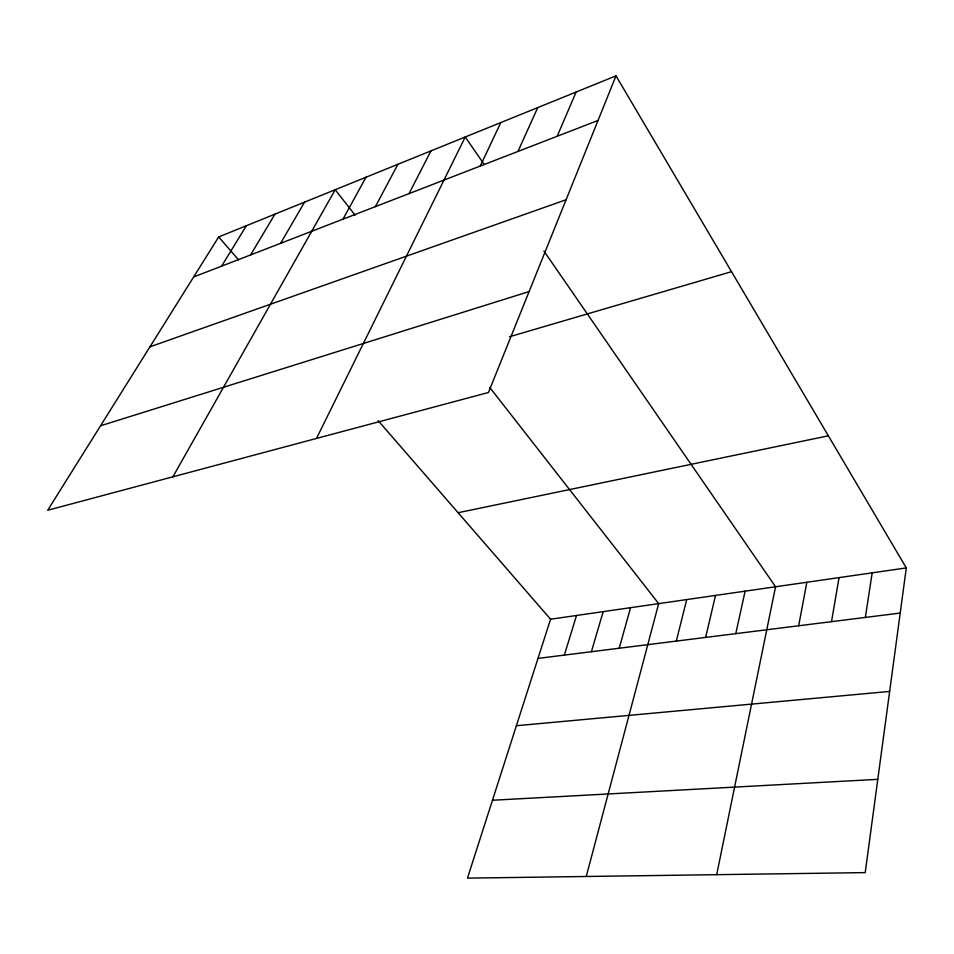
<?xml version="1.0" encoding="UTF-8"?>
<svg xmlns="http://www.w3.org/2000/svg" width="954" height="954" viewBox="0 0 954 954"><rect width="100%" height="100%" fill="white"/><g stroke="black" fill="none" stroke-linecap="round" stroke-linejoin="round"><path stroke-width="1.43" d="M615.998 75.867L488.448 392.499L47.7 510.259L218.681 236.95L615.998 75.867L906.3 567.916L865.218 872.612L467.472 878.133L550.565 619.218L378.178 420.654M865.35 617.429L872.183 572.841M831.518 621.662L839.043 577.623M798.677 625.776L806.845 582.262M716.692 874.675L775.554 586.77L543.887 250.974M735.761 633.647L745.122 591.158M705.626 637.415L715.524 595.427M676.303 641.088L686.725 599.577M586.245 876.487L658.677 603.62L489.796 387.515M619.206 648.231L630.558 607.674M591.397 651.713L603.19 611.621M564.339 655.1L576.526 615.473M557.184 136.279L576.097 92.037M517.962 151.459L537.734 107.599M480.256 166.056L500.814 122.565M316.501 438.446L465.242 136.982L484.227 164.505M409.051 193.602L430.969 150.875M375.411 206.624L397.913 164.279M342.987 219.181L366.014 177.217M172.877 476.821L335.212 189.703L355.091 215.151M280.607 243.318L304.553 202.129M250.604 254.933L274.955 214.137M221.626 266.142L246.347 225.74M193.65 276.97L598.027 120.466M149.945 346.827L566.104 199.744M100.54 425.794L529.112 291.566M509.531 336.738L731.527 271.675M458.111 512.727L828.358 435.811M550.565 619.218L906.3 567.916M537.984 658.403L900.218 613.064M516.376 725.732L889.653 691.423M492.467 800.251L877.799 779.335M218.681 236.95L238.548 259.834"/></g></svg>
